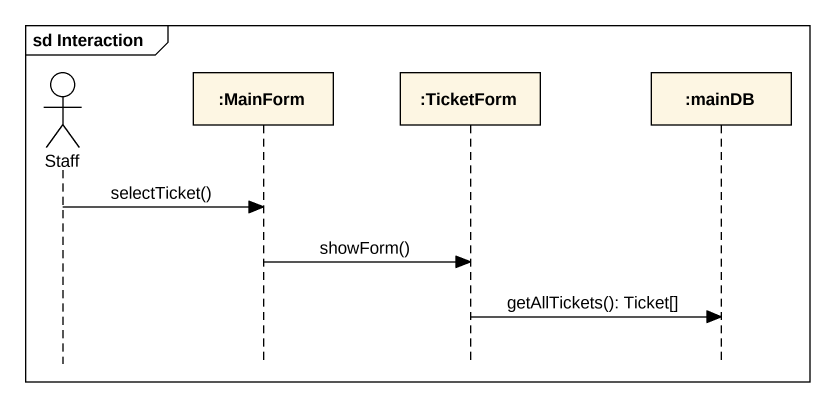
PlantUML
@startuml
mainframe sd Interaction
hide footbox
actor Staff
participant ":MainForm" as MainForm
participant ":TicketForm" as TicketForm
participant ":mainDB" as mainDB

Staff -> MainForm : selectTicket()
MainForm -> TicketForm : showForm()
TicketForm -> mainDB : getAllTickets(): Ticket[]
@enduml
